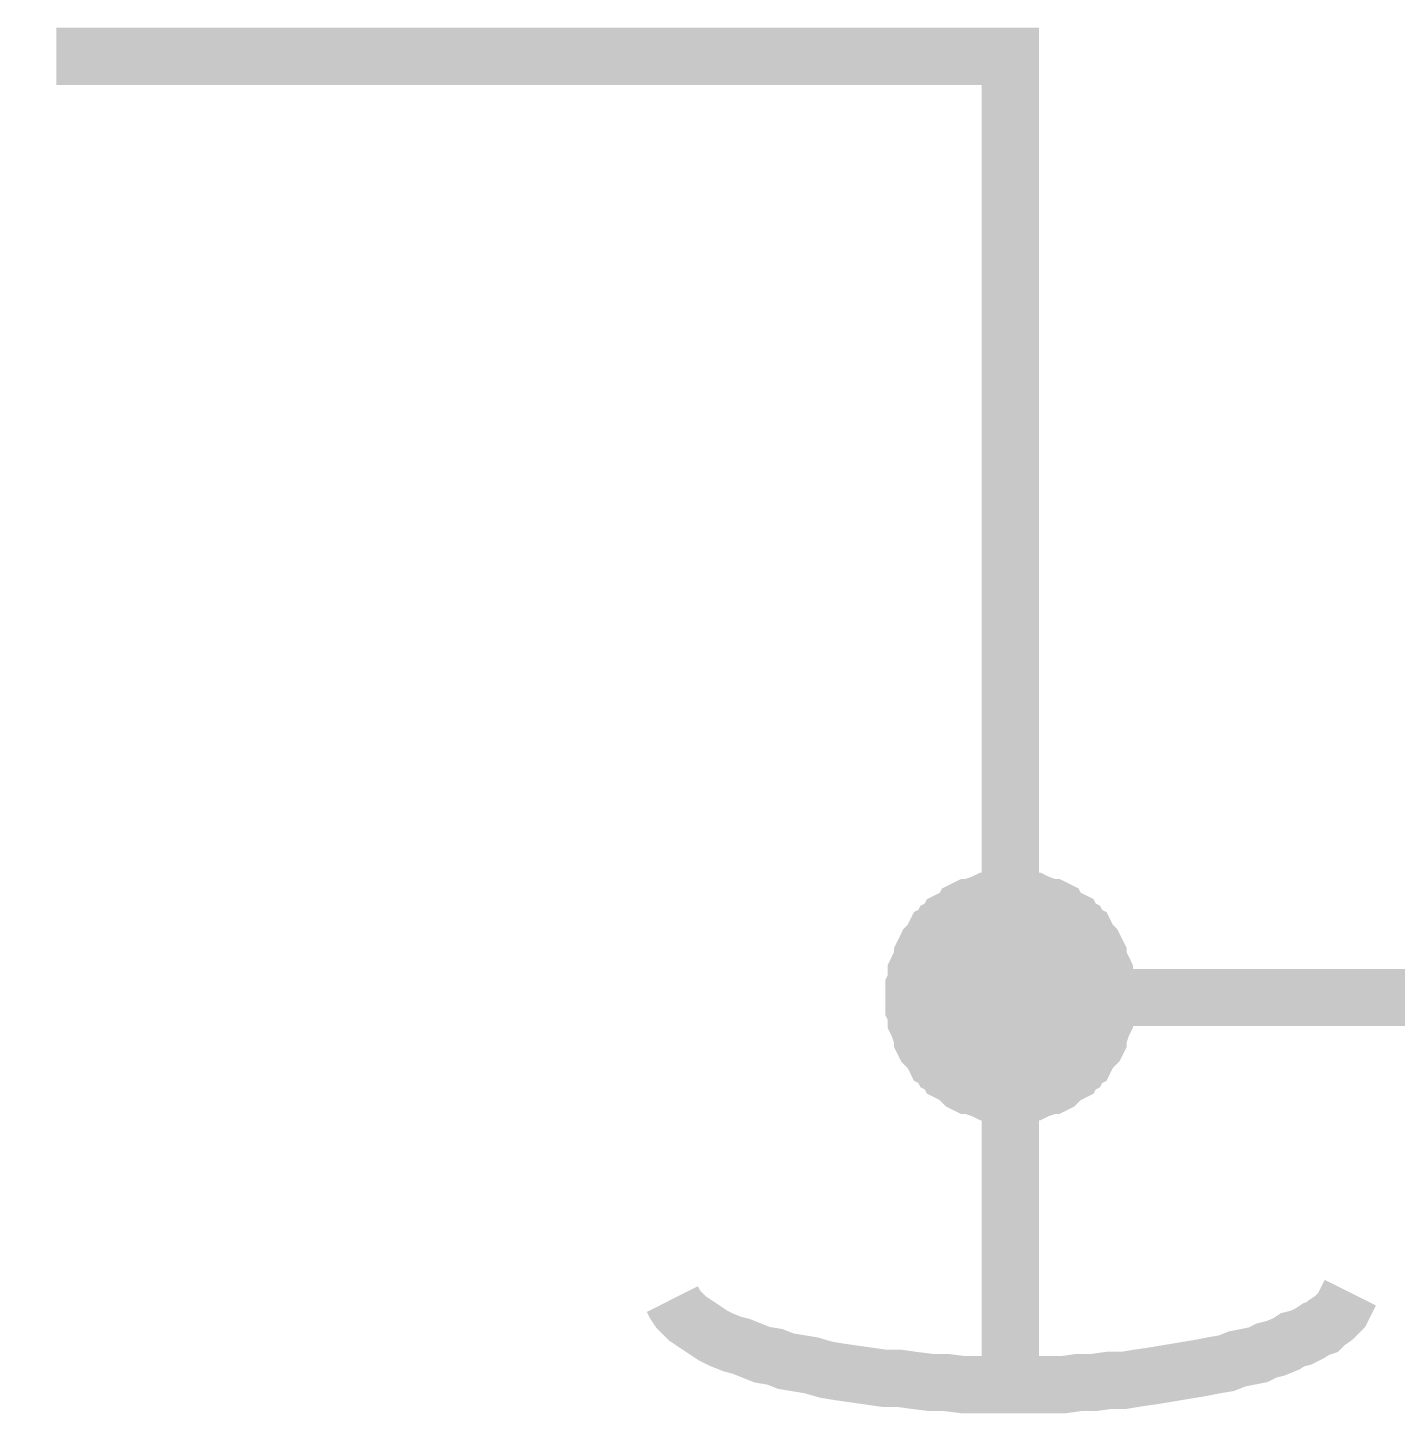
# Model space of a CAD drawing. Header units: millimetres. Extents: x 0 to 13.8, y 0 to 11.8.
# Drawn here: x 0.585 to 0.8674, y 4.2477 to 4.5334 of the extents above; entities that cross this region are included whole.
import ezdxf

# ---------------------------------------------------------------- set-up
doc = ezdxf.new("R2010")
doc.units = ezdxf.units.MM
doc.header["$MEASUREMENT"] = 0
doc.layers.add('Sheet', color=255, linetype='Continuous')

msp = doc.modelspace()

# ---------------------------------------------------------------- linework, layer by layer
at = {"layer": 'Sheet'}
for points, const_width in [([(1.9685, 4.33344), (0.78758, 4.33344), (0.78758, 4.52747), (0.5909, 4.52747)], 0.0118), ([(0.76773, 4.33344), (0.76773, 4.33432), (0.76773, 4.33565), (0.76818, 4.33653), (0.76818, 4.33741), (0.76818, 4.33873), (0.76862, 4.33962), (0.76906, 4.3405), (0.7695, 4.34138), (0.7695, 4.34226), (0.76994, 4.34314), (0.77038, 4.34403), (0.77126, 4.34491), (0.7717, 4.34579), (0.77214, 4.34667), (0.77303, 4.34711), (0.77347, 4.34799), (0.77435, 4.34844), (0.77479, 4.34932), (0.77567, 4.34976), (0.77655, 4.3502), (0.77744, 4.35064), (0.77788, 4.35152), (0.77876, 4.35196), (0.77964, 4.35196), (0.78052, 4.3524), (0.78185, 4.35285), (0.78273, 4.35329), (0.78361, 4.35329), (0.78449, 4.35329), (0.78537, 4.35373), (0.7867, 4.35373), (0.78758, 4.35373)], 0.0118), ([(0.76773, 4.33344), (0.76773, 4.33432), (0.76773, 4.33565), (0.76818, 4.33653), (0.76818, 4.33741), (0.76818, 4.33873), (0.76862, 4.33962), (0.76906, 4.3405), (0.7695, 4.34138), (0.7695, 4.34226), (0.76994, 4.34314), (0.77038, 4.34403), (0.77126, 4.34491), (0.7717, 4.34579), (0.77214, 4.34667), (0.77303, 4.34711), (0.77347, 4.34799), (0.77435, 4.34844), (0.77479, 4.34932), (0.77567, 4.34976), (0.77655, 4.3502), (0.77744, 4.35064), (0.77788, 4.35152), (0.77876, 4.35196), (0.77964, 4.35196), (0.78052, 4.3524), (0.78185, 4.35285), (0.78273, 4.35329), (0.78361, 4.35329), (0.78449, 4.35329), (0.78537, 4.35373), (0.7867, 4.35373), (0.78758, 4.35373)], 0.0118), ([(0.76773, 4.33344), (0.76773, 4.33432), (0.76773, 4.33565), (0.76818, 4.33653), (0.76818, 4.33741), (0.76818, 4.33873), (0.76862, 4.33962), (0.76906, 4.3405), (0.7695, 4.34138), (0.7695, 4.34226), (0.76994, 4.34314), (0.77038, 4.34403), (0.77126, 4.34491), (0.7717, 4.34579), (0.77214, 4.34667), (0.77303, 4.34711), (0.77347, 4.34799), (0.77435, 4.34844), (0.77479, 4.34932), (0.77567, 4.34976), (0.77655, 4.3502), (0.77744, 4.35064), (0.77788, 4.35152), (0.77876, 4.35196), (0.77964, 4.35196), (0.78052, 4.3524), (0.78185, 4.35285), (0.78273, 4.35329), (0.78361, 4.35329), (0.78449, 4.35329), (0.78537, 4.35373), (0.7867, 4.35373), (0.78758, 4.35373)], 0.0118), ([(0.76773, 4.33344), (0.76773, 4.33432), (0.76773, 4.33565), (0.76818, 4.33653), (0.76818, 4.33741), (0.76818, 4.33873), (0.76862, 4.33962), (0.76906, 4.3405), (0.7695, 4.34138), (0.7695, 4.34226), (0.76994, 4.34314), (0.77038, 4.34403), (0.77126, 4.34491), (0.7717, 4.34579), (0.77214, 4.34667), (0.77303, 4.34711), (0.77347, 4.34799), (0.77435, 4.34844), (0.77479, 4.34932), (0.77567, 4.34976), (0.77655, 4.3502), (0.77744, 4.35064), (0.77788, 4.35152), (0.77876, 4.35196), (0.77964, 4.35196), (0.78052, 4.3524), (0.78185, 4.35285), (0.78273, 4.35329), (0.78361, 4.35329), (0.78449, 4.35329), (0.78537, 4.35373), (0.7867, 4.35373), (0.78758, 4.35373)], 0.0118), ([(0.76773, 4.33344), (0.76773, 4.33432), (0.76773, 4.33565), (0.76818, 4.33653), (0.76818, 4.33741), (0.76818, 4.33873), (0.76862, 4.33962), (0.76906, 4.3405), (0.7695, 4.34138), (0.7695, 4.34226), (0.76994, 4.34314), (0.77038, 4.34403), (0.77126, 4.34491), (0.7717, 4.34579), (0.77214, 4.34667), (0.77303, 4.34711), (0.77347, 4.34799), (0.77435, 4.34844), (0.77479, 4.34932), (0.77567, 4.34976), (0.77655, 4.3502), (0.77744, 4.35064), (0.77788, 4.35152), (0.77876, 4.35196), (0.77964, 4.35196), (0.78052, 4.3524), (0.78185, 4.35285), (0.78273, 4.35329), (0.78361, 4.35329), (0.78449, 4.35329), (0.78537, 4.35373), (0.7867, 4.35373), (0.78758, 4.35373)], 0.0118), ([(0.78758, 4.35373), (0.78758, 4.35373)], 0.0118), ([(0.78758, 4.35373), (0.78846, 4.35373), (0.78978, 4.35373), (0.79066, 4.35329), (0.79155, 4.35329), (0.79243, 4.35329), (0.79331, 4.35285), (0.79463, 4.3524), (0.79552, 4.35196), (0.7964, 4.35196), (0.79728, 4.35152), (0.79772, 4.35064), (0.7986, 4.3502), (0.79948, 4.34976), (0.80037, 4.34932), (0.80081, 4.34844), (0.80169, 4.34799), (0.80213, 4.34711), (0.80301, 4.34667), (0.80345, 4.34579), (0.80389, 4.34491), (0.80478, 4.34403), (0.80522, 4.34314), (0.80566, 4.34226), (0.80566, 4.34138), (0.8061, 4.3405), (0.80654, 4.33962), (0.80698, 4.33873), (0.80698, 4.33741), (0.80698, 4.33653), (0.80742, 4.33565), (0.80742, 4.33432), (0.80742, 4.33344)], 0.0118), ([(0.78758, 4.35373), (0.78758, 4.35373)], 0.0118), ([(0.78758, 4.35373), (0.78846, 4.35373), (0.78978, 4.35373), (0.79066, 4.35329), (0.79155, 4.35329), (0.79243, 4.35329), (0.79331, 4.35285), (0.79463, 4.3524), (0.79552, 4.35196), (0.7964, 4.35196), (0.79728, 4.35152), (0.79772, 4.35064), (0.7986, 4.3502), (0.79948, 4.34976), (0.80037, 4.34932), (0.80081, 4.34844), (0.80169, 4.34799), (0.80213, 4.34711), (0.80301, 4.34667), (0.80345, 4.34579), (0.80389, 4.34491), (0.80478, 4.34403), (0.80522, 4.34314), (0.80566, 4.34226), (0.80566, 4.34138), (0.8061, 4.3405), (0.80654, 4.33962), (0.80698, 4.33873), (0.80698, 4.33741), (0.80698, 4.33653), (0.80742, 4.33565), (0.80742, 4.33432), (0.80742, 4.33344)], 0.0118), ([(0.78758, 4.35373), (0.78758, 4.35373)], 0.0118), ([(0.78758, 4.35373), (0.78846, 4.35373), (0.78978, 4.35373), (0.79066, 4.35329), (0.79155, 4.35329), (0.79243, 4.35329), (0.79331, 4.35285), (0.79463, 4.3524), (0.79552, 4.35196), (0.7964, 4.35196), (0.79728, 4.35152), (0.79772, 4.35064), (0.7986, 4.3502), (0.79948, 4.34976), (0.80037, 4.34932), (0.80081, 4.34844), (0.80169, 4.34799), (0.80213, 4.34711), (0.80301, 4.34667), (0.80345, 4.34579), (0.80389, 4.34491), (0.80478, 4.34403), (0.80522, 4.34314), (0.80566, 4.34226), (0.80566, 4.34138), (0.8061, 4.3405), (0.80654, 4.33962), (0.80698, 4.33873), (0.80698, 4.33741), (0.80698, 4.33653), (0.80742, 4.33565), (0.80742, 4.33432), (0.80742, 4.33344)], 0.0118), ([(0.78758, 4.35373), (0.78758, 4.35373)], 0.0118), ([(0.78758, 4.35373), (0.78846, 4.35373), (0.78978, 4.35373), (0.79066, 4.35329), (0.79155, 4.35329), (0.79243, 4.35329), (0.79331, 4.35285), (0.79463, 4.3524), (0.79552, 4.35196), (0.7964, 4.35196), (0.79728, 4.35152), (0.79772, 4.35064), (0.7986, 4.3502), (0.79948, 4.34976), (0.80037, 4.34932), (0.80081, 4.34844), (0.80169, 4.34799), (0.80213, 4.34711), (0.80301, 4.34667), (0.80345, 4.34579), (0.80389, 4.34491), (0.80478, 4.34403), (0.80522, 4.34314), (0.80566, 4.34226), (0.80566, 4.34138), (0.8061, 4.3405), (0.80654, 4.33962), (0.80698, 4.33873), (0.80698, 4.33741), (0.80698, 4.33653), (0.80742, 4.33565), (0.80742, 4.33432), (0.80742, 4.33344)], 0.0118), ([(0.78758, 4.35373), (0.78758, 4.35373)], 0.0118), ([(0.78758, 4.35373), (0.78846, 4.35373), (0.78978, 4.35373), (0.79066, 4.35329), (0.79155, 4.35329), (0.79243, 4.35329), (0.79331, 4.35285), (0.79463, 4.3524), (0.79552, 4.35196), (0.7964, 4.35196), (0.79728, 4.35152), (0.79772, 4.35064), (0.7986, 4.3502), (0.79948, 4.34976), (0.80037, 4.34932), (0.80081, 4.34844), (0.80169, 4.34799), (0.80213, 4.34711), (0.80301, 4.34667), (0.80345, 4.34579), (0.80389, 4.34491), (0.80478, 4.34403), (0.80522, 4.34314), (0.80566, 4.34226), (0.80566, 4.34138), (0.8061, 4.3405), (0.80654, 4.33962), (0.80698, 4.33873), (0.80698, 4.33741), (0.80698, 4.33653), (0.80742, 4.33565), (0.80742, 4.33432), (0.80742, 4.33344)], 0.0118), ([(0.76773, 4.33344), (0.76773, 4.33432), (0.76773, 4.33565), (0.76818, 4.33653), (0.76818, 4.33741), (0.76818, 4.33873), (0.76862, 4.33962), (0.76906, 4.3405), (0.7695, 4.34138), (0.7695, 4.34226), (0.76994, 4.34314), (0.77038, 4.34403), (0.77126, 4.34491), (0.7717, 4.34579), (0.77214, 4.34667), (0.77303, 4.34711), (0.77347, 4.34799), (0.77435, 4.34844), (0.77479, 4.34932), (0.77567, 4.34976), (0.77655, 4.3502), (0.77744, 4.35064), (0.77788, 4.35152), (0.77876, 4.35196), (0.77964, 4.35196), (0.78052, 4.3524), (0.78185, 4.35285), (0.78273, 4.35329), (0.78361, 4.35329), (0.78449, 4.35329), (0.78537, 4.35373), (0.7867, 4.35373), (0.78758, 4.35373)], 0.0039), ([(0.76773, 4.33344), (0.76773, 4.33432), (0.76773, 4.33565), (0.76818, 4.33653), (0.76818, 4.33741), (0.76818, 4.33873), (0.76862, 4.33962), (0.76906, 4.3405), (0.7695, 4.34138), (0.7695, 4.34226), (0.76994, 4.34314), (0.77038, 4.34403), (0.77126, 4.34491), (0.7717, 4.34579), (0.77214, 4.34667), (0.77303, 4.34711), (0.77347, 4.34799), (0.77435, 4.34844), (0.77479, 4.34932), (0.77567, 4.34976), (0.77655, 4.3502), (0.77744, 4.35064), (0.77788, 4.35152), (0.77876, 4.35196), (0.77964, 4.35196), (0.78052, 4.3524), (0.78185, 4.35285), (0.78273, 4.35329), (0.78361, 4.35329), (0.78449, 4.35329), (0.78537, 4.35373), (0.7867, 4.35373), (0.78758, 4.35373)], 0.0039), ([(0.76773, 4.33344), (0.76773, 4.33432), (0.76773, 4.33565), (0.76818, 4.33653), (0.76818, 4.33741), (0.76818, 4.33873), (0.76862, 4.33962), (0.76906, 4.3405), (0.7695, 4.34138), (0.7695, 4.34226), (0.76994, 4.34314), (0.77038, 4.34403), (0.77126, 4.34491), (0.7717, 4.34579), (0.77214, 4.34667), (0.77303, 4.34711), (0.77347, 4.34799), (0.77435, 4.34844), (0.77479, 4.34932), (0.77567, 4.34976), (0.77655, 4.3502), (0.77744, 4.35064), (0.77788, 4.35152), (0.77876, 4.35196), (0.77964, 4.35196), (0.78052, 4.3524), (0.78185, 4.35285), (0.78273, 4.35329), (0.78361, 4.35329), (0.78449, 4.35329), (0.78537, 4.35373), (0.7867, 4.35373), (0.78758, 4.35373)], 0.0039), ([(0.76773, 4.33344), (0.76773, 4.33432), (0.76773, 4.33565), (0.76818, 4.33653), (0.76818, 4.33741), (0.76818, 4.33873), (0.76862, 4.33962), (0.76906, 4.3405), (0.7695, 4.34138), (0.7695, 4.34226), (0.76994, 4.34314), (0.77038, 4.34403), (0.77126, 4.34491), (0.7717, 4.34579), (0.77214, 4.34667), (0.77303, 4.34711), (0.77347, 4.34799), (0.77435, 4.34844), (0.77479, 4.34932), (0.77567, 4.34976), (0.77655, 4.3502), (0.77744, 4.35064), (0.77788, 4.35152), (0.77876, 4.35196), (0.77964, 4.35196), (0.78052, 4.3524), (0.78185, 4.35285), (0.78273, 4.35329), (0.78361, 4.35329), (0.78449, 4.35329), (0.78537, 4.35373), (0.7867, 4.35373), (0.78758, 4.35373)], 0.0039), ([(0.76773, 4.33344), (0.76773, 4.33432), (0.76773, 4.33565), (0.76818, 4.33653), (0.76818, 4.33741), (0.76818, 4.33873), (0.76862, 4.33962), (0.76906, 4.3405), (0.7695, 4.34138), (0.7695, 4.34226), (0.76994, 4.34314), (0.77038, 4.34403), (0.77126, 4.34491), (0.7717, 4.34579), (0.77214, 4.34667), (0.77303, 4.34711), (0.77347, 4.34799), (0.77435, 4.34844), (0.77479, 4.34932), (0.77567, 4.34976), (0.77655, 4.3502), (0.77744, 4.35064), (0.77788, 4.35152), (0.77876, 4.35196), (0.77964, 4.35196), (0.78052, 4.3524), (0.78185, 4.35285), (0.78273, 4.35329), (0.78361, 4.35329), (0.78449, 4.35329), (0.78537, 4.35373), (0.7867, 4.35373), (0.78758, 4.35373)], 0.0039), ([(0.78758, 4.35373), (0.78758, 4.35373)], 0.0039), ([(0.78758, 4.35373), (0.78846, 4.35373), (0.78978, 4.35373), (0.79066, 4.35329), (0.79155, 4.35329), (0.79243, 4.35329), (0.79331, 4.35285), (0.79463, 4.3524), (0.79552, 4.35196), (0.7964, 4.35196), (0.79728, 4.35152), (0.79772, 4.35064), (0.7986, 4.3502), (0.79948, 4.34976), (0.80037, 4.34932), (0.80081, 4.34844), (0.80169, 4.34799), (0.80213, 4.34711), (0.80301, 4.34667), (0.80345, 4.34579), (0.80389, 4.34491), (0.80478, 4.34403), (0.80522, 4.34314), (0.80566, 4.34226), (0.80566, 4.34138), (0.8061, 4.3405), (0.80654, 4.33962), (0.80698, 4.33873), (0.80698, 4.33741), (0.80698, 4.33653), (0.80742, 4.33565), (0.80742, 4.33432), (0.80742, 4.33344)], 0.0039), ([(0.78758, 4.35373), (0.78758, 4.35373)], 0.0039), ([(0.78758, 4.35373), (0.78846, 4.35373), (0.78978, 4.35373), (0.79066, 4.35329), (0.79155, 4.35329), (0.79243, 4.35329), (0.79331, 4.35285), (0.79463, 4.3524), (0.79552, 4.35196), (0.7964, 4.35196), (0.79728, 4.35152), (0.79772, 4.35064), (0.7986, 4.3502), (0.79948, 4.34976), (0.80037, 4.34932), (0.80081, 4.34844), (0.80169, 4.34799), (0.80213, 4.34711), (0.80301, 4.34667), (0.80345, 4.34579), (0.80389, 4.34491), (0.80478, 4.34403), (0.80522, 4.34314), (0.80566, 4.34226), (0.80566, 4.34138), (0.8061, 4.3405), (0.80654, 4.33962), (0.80698, 4.33873), (0.80698, 4.33741), (0.80698, 4.33653), (0.80742, 4.33565), (0.80742, 4.33432), (0.80742, 4.33344)], 0.0039), ([(0.78758, 4.35373), (0.78758, 4.35373)], 0.0039), ([(0.78758, 4.35373), (0.78846, 4.35373), (0.78978, 4.35373), (0.79066, 4.35329), (0.79155, 4.35329), (0.79243, 4.35329), (0.79331, 4.35285), (0.79463, 4.3524), (0.79552, 4.35196), (0.7964, 4.35196), (0.79728, 4.35152), (0.79772, 4.35064), (0.7986, 4.3502), (0.79948, 4.34976), (0.80037, 4.34932), (0.80081, 4.34844), (0.80169, 4.34799), (0.80213, 4.34711), (0.80301, 4.34667), (0.80345, 4.34579), (0.80389, 4.34491), (0.80478, 4.34403), (0.80522, 4.34314), (0.80566, 4.34226), (0.80566, 4.34138), (0.8061, 4.3405), (0.80654, 4.33962), (0.80698, 4.33873), (0.80698, 4.33741), (0.80698, 4.33653), (0.80742, 4.33565), (0.80742, 4.33432), (0.80742, 4.33344)], 0.0039), ([(0.78758, 4.35373), (0.78758, 4.35373)], 0.0039), ([(0.78758, 4.35373), (0.78846, 4.35373), (0.78978, 4.35373), (0.79066, 4.35329), (0.79155, 4.35329), (0.79243, 4.35329), (0.79331, 4.35285), (0.79463, 4.3524), (0.79552, 4.35196), (0.7964, 4.35196), (0.79728, 4.35152), (0.79772, 4.35064), (0.7986, 4.3502), (0.79948, 4.34976), (0.80037, 4.34932), (0.80081, 4.34844), (0.80169, 4.34799), (0.80213, 4.34711), (0.80301, 4.34667), (0.80345, 4.34579), (0.80389, 4.34491), (0.80478, 4.34403), (0.80522, 4.34314), (0.80566, 4.34226), (0.80566, 4.34138), (0.8061, 4.3405), (0.80654, 4.33962), (0.80698, 4.33873), (0.80698, 4.33741), (0.80698, 4.33653), (0.80742, 4.33565), (0.80742, 4.33432), (0.80742, 4.33344)], 0.0039), ([(0.78758, 4.35373), (0.78758, 4.35373)], 0.0039), ([(0.78758, 4.35373), (0.78846, 4.35373), (0.78978, 4.35373), (0.79066, 4.35329), (0.79155, 4.35329), (0.79243, 4.35329), (0.79331, 4.35285), (0.79463, 4.3524), (0.79552, 4.35196), (0.7964, 4.35196), (0.79728, 4.35152), (0.79772, 4.35064), (0.7986, 4.3502), (0.79948, 4.34976), (0.80037, 4.34932), (0.80081, 4.34844), (0.80169, 4.34799), (0.80213, 4.34711), (0.80301, 4.34667), (0.80345, 4.34579), (0.80389, 4.34491), (0.80478, 4.34403), (0.80522, 4.34314), (0.80566, 4.34226), (0.80566, 4.34138), (0.8061, 4.3405), (0.80654, 4.33962), (0.80698, 4.33873), (0.80698, 4.33741), (0.80698, 4.33653), (0.80742, 4.33565), (0.80742, 4.33432), (0.80742, 4.33344)], 0.0039), ([(0.78758, 4.3136), (0.7867, 4.3136), (0.78537, 4.3136), (0.78449, 4.31404), (0.78361, 4.31404), (0.78273, 4.31404), (0.78185, 4.31448), (0.78052, 4.31492), (0.77964, 4.31536), (0.77876, 4.31536), (0.77788, 4.3158), (0.77744, 4.31624), (0.77655, 4.31713), (0.77567, 4.31757), (0.77479, 4.31801), (0.77435, 4.31889), (0.77347, 4.31933), (0.77303, 4.32021), (0.77214, 4.32065), (0.7717, 4.32154), (0.77126, 4.32242), (0.77038, 4.3233), (0.76994, 4.32374), (0.7695, 4.32462), (0.7695, 4.32551), (0.76906, 4.32639), (0.76862, 4.32771), (0.76818, 4.32859), (0.76818, 4.32947), (0.76818, 4.33036), (0.76773, 4.33124), (0.76773, 4.33256), (0.76773, 4.33344)], 0.0118), ([(0.76773, 4.33344), (0.76773, 4.33344)], 0.0118), ([(0.78758, 4.3136), (0.7867, 4.3136), (0.78537, 4.3136), (0.78449, 4.31404), (0.78361, 4.31404), (0.78273, 4.31404), (0.78185, 4.31448), (0.78052, 4.31492), (0.77964, 4.31536), (0.77876, 4.31536), (0.77788, 4.3158), (0.77744, 4.31624), (0.77655, 4.31713), (0.77567, 4.31757), (0.77479, 4.31801), (0.77435, 4.31889), (0.77347, 4.31933), (0.77303, 4.32021), (0.77214, 4.32065), (0.7717, 4.32154), (0.77126, 4.32242), (0.77038, 4.3233), (0.76994, 4.32374), (0.7695, 4.32462), (0.7695, 4.32551), (0.76906, 4.32639), (0.76862, 4.32771), (0.76818, 4.32859), (0.76818, 4.32947), (0.76818, 4.33036), (0.76773, 4.33124), (0.76773, 4.33256), (0.76773, 4.33344)], 0.0118), ([(0.76773, 4.33344), (0.76773, 4.33344)], 0.0118), ([(0.78758, 4.3136), (0.7867, 4.3136), (0.78537, 4.3136), (0.78449, 4.31404), (0.78361, 4.31404), (0.78273, 4.31404), (0.78185, 4.31448), (0.78052, 4.31492), (0.77964, 4.31536), (0.77876, 4.31536), (0.77788, 4.3158), (0.77744, 4.31624), (0.77655, 4.31713), (0.77567, 4.31757), (0.77479, 4.31801), (0.77435, 4.31889), (0.77347, 4.31933), (0.77303, 4.32021), (0.77214, 4.32065), (0.7717, 4.32154), (0.77126, 4.32242), (0.77038, 4.3233), (0.76994, 4.32374), (0.7695, 4.32462), (0.7695, 4.32551), (0.76906, 4.32639), (0.76862, 4.32771), (0.76818, 4.32859), (0.76818, 4.32947), (0.76818, 4.33036), (0.76773, 4.33124), (0.76773, 4.33256), (0.76773, 4.33344)], 0.0118), ([(0.76773, 4.33344), (0.76773, 4.33344)], 0.0118), ([(0.78758, 4.3136), (0.7867, 4.3136), (0.78537, 4.3136), (0.78449, 4.31404), (0.78361, 4.31404), (0.78273, 4.31404), (0.78185, 4.31448), (0.78052, 4.31492), (0.77964, 4.31536), (0.77876, 4.31536), (0.77788, 4.3158), (0.77744, 4.31624), (0.77655, 4.31713), (0.77567, 4.31757), (0.77479, 4.31801), (0.77435, 4.31889), (0.77347, 4.31933), (0.77303, 4.32021), (0.77214, 4.32065), (0.7717, 4.32154), (0.77126, 4.32242), (0.77038, 4.3233), (0.76994, 4.32374), (0.7695, 4.32462), (0.7695, 4.32551), (0.76906, 4.32639), (0.76862, 4.32771), (0.76818, 4.32859), (0.76818, 4.32947), (0.76818, 4.33036), (0.76773, 4.33124), (0.76773, 4.33256), (0.76773, 4.33344)], 0.0118), ([(0.76773, 4.33344), (0.76773, 4.33344)], 0.0118), ([(0.78758, 4.3136), (0.7867, 4.3136), (0.78537, 4.3136), (0.78449, 4.31404), (0.78361, 4.31404), (0.78273, 4.31404), (0.78185, 4.31448), (0.78052, 4.31492), (0.77964, 4.31536), (0.77876, 4.31536), (0.77788, 4.3158), (0.77744, 4.31624), (0.77655, 4.31713), (0.77567, 4.31757), (0.77479, 4.31801), (0.77435, 4.31889), (0.77347, 4.31933), (0.77303, 4.32021), (0.77214, 4.32065), (0.7717, 4.32154), (0.77126, 4.32242), (0.77038, 4.3233), (0.76994, 4.32374), (0.7695, 4.32462), (0.7695, 4.32551), (0.76906, 4.32639), (0.76862, 4.32771), (0.76818, 4.32859), (0.76818, 4.32947), (0.76818, 4.33036), (0.76773, 4.33124), (0.76773, 4.33256), (0.76773, 4.33344)], 0.0118), ([(0.76773, 4.33344), (0.76773, 4.33344)], 0.0118), ([(0.80742, 4.33344), (0.80742, 4.33256), (0.80742, 4.33124), (0.80698, 4.33036), (0.80698, 4.32947), (0.80698, 4.32859), (0.80654, 4.32771), (0.8061, 4.32639), (0.80566, 4.32551), (0.80566, 4.32462), (0.80522, 4.32374), (0.80478, 4.3233), (0.80389, 4.32242), (0.80345, 4.32154), (0.80301, 4.32065), (0.80213, 4.32021), (0.80169, 4.31933), (0.80081, 4.31889), (0.80037, 4.31801), (0.79948, 4.31757), (0.7986, 4.31713), (0.79772, 4.31624), (0.79728, 4.3158), (0.7964, 4.31536), (0.79552, 4.31536), (0.79463, 4.31492), (0.79331, 4.31448), (0.79243, 4.31404), (0.79155, 4.31404), (0.79066, 4.31404), (0.78978, 4.3136), (0.78846, 4.3136), (0.78758, 4.3136)], 0.0118), ([(0.78758, 4.25363), (0.78758, 4.33344)], 0.0118), ([(0.80742, 4.33344), (0.80742, 4.33256), (0.80742, 4.33124), (0.80698, 4.33036), (0.80698, 4.32947), (0.80698, 4.32859), (0.80654, 4.32771), (0.8061, 4.32639), (0.80566, 4.32551), (0.80566, 4.32462), (0.80522, 4.32374), (0.80478, 4.3233), (0.80389, 4.32242), (0.80345, 4.32154), (0.80301, 4.32065), (0.80213, 4.32021), (0.80169, 4.31933), (0.80081, 4.31889), (0.80037, 4.31801), (0.79948, 4.31757), (0.7986, 4.31713), (0.79772, 4.31624), (0.79728, 4.3158), (0.7964, 4.31536), (0.79552, 4.31536), (0.79463, 4.31492), (0.79331, 4.31448), (0.79243, 4.31404), (0.79155, 4.31404), (0.79066, 4.31404), (0.78978, 4.3136), (0.78846, 4.3136), (0.78758, 4.3136)], 0.0118), ([(0.80742, 4.33344), (0.80742, 4.33256), (0.80742, 4.33124), (0.80698, 4.33036), (0.80698, 4.32947), (0.80698, 4.32859), (0.80654, 4.32771), (0.8061, 4.32639), (0.80566, 4.32551), (0.80566, 4.32462), (0.80522, 4.32374), (0.80478, 4.3233), (0.80389, 4.32242), (0.80345, 4.32154), (0.80301, 4.32065), (0.80213, 4.32021), (0.80169, 4.31933), (0.80081, 4.31889), (0.80037, 4.31801), (0.79948, 4.31757), (0.7986, 4.31713), (0.79772, 4.31624), (0.79728, 4.3158), (0.7964, 4.31536), (0.79552, 4.31536), (0.79463, 4.31492), (0.79331, 4.31448), (0.79243, 4.31404), (0.79155, 4.31404), (0.79066, 4.31404), (0.78978, 4.3136), (0.78846, 4.3136), (0.78758, 4.3136)], 0.0118), ([(0.80742, 4.33344), (0.80742, 4.33256), (0.80742, 4.33124), (0.80698, 4.33036), (0.80698, 4.32947), (0.80698, 4.32859), (0.80654, 4.32771), (0.8061, 4.32639), (0.80566, 4.32551), (0.80566, 4.32462), (0.80522, 4.32374), (0.80478, 4.3233), (0.80389, 4.32242), (0.80345, 4.32154), (0.80301, 4.32065), (0.80213, 4.32021), (0.80169, 4.31933), (0.80081, 4.31889), (0.80037, 4.31801), (0.79948, 4.31757), (0.7986, 4.31713), (0.79772, 4.31624), (0.79728, 4.3158), (0.7964, 4.31536), (0.79552, 4.31536), (0.79463, 4.31492), (0.79331, 4.31448), (0.79243, 4.31404), (0.79155, 4.31404), (0.79066, 4.31404), (0.78978, 4.3136), (0.78846, 4.3136), (0.78758, 4.3136)], 0.0118), ([(0.80742, 4.33344), (0.80742, 4.33256), (0.80742, 4.33124), (0.80698, 4.33036), (0.80698, 4.32947), (0.80698, 4.32859), (0.80654, 4.32771), (0.8061, 4.32639), (0.80566, 4.32551), (0.80566, 4.32462), (0.80522, 4.32374), (0.80478, 4.3233), (0.80389, 4.32242), (0.80345, 4.32154), (0.80301, 4.32065), (0.80213, 4.32021), (0.80169, 4.31933), (0.80081, 4.31889), (0.80037, 4.31801), (0.79948, 4.31757), (0.7986, 4.31713), (0.79772, 4.31624), (0.79728, 4.3158), (0.7964, 4.31536), (0.79552, 4.31536), (0.79463, 4.31492), (0.79331, 4.31448), (0.79243, 4.31404), (0.79155, 4.31404), (0.79066, 4.31404), (0.78978, 4.3136), (0.78846, 4.3136), (0.78758, 4.3136)], 0.0118), ([(0.80742, 4.33344), (0.80742, 4.33344), (0.80742, 4.33344), (0.80742, 4.33344), (0.80742, 4.33344), (0.80742, 4.33344), (0.80742, 4.33344), (0.80742, 4.33344), (0.80742, 4.33344), (0.80742, 4.33344), (0.80742, 4.33344), (0.80742, 4.33344), (0.80742, 4.33344), (0.80742, 4.33344), (0.80742, 4.33344), (0.80742, 4.33344), (0.80742, 4.33344), (0.80742, 4.33344), (0.80742, 4.33344), (0.80742, 4.33344), (0.80742, 4.33344), (0.80742, 4.33344), (0.80742, 4.33344), (0.80742, 4.33344), (0.80742, 4.33344), (0.80742, 4.33344), (0.80742, 4.33344), (0.80742, 4.33344), (0.80742, 4.33344), (0.80742, 4.33344), (0.80742, 4.33344), (0.80742, 4.33344), (0.80742, 4.33344)], 0.0118), ([(0.80742, 4.33344), (0.80742, 4.33344)], 0.0118), ([(0.80742, 4.33344), (0.80742, 4.33344), (0.80742, 4.33344), (0.80742, 4.33344), (0.80742, 4.33344), (0.80742, 4.33344), (0.80742, 4.33344), (0.80742, 4.33344), (0.80742, 4.33344), (0.80742, 4.33344), (0.80742, 4.33344), (0.80742, 4.33344), (0.80742, 4.33344), (0.80742, 4.33344), (0.80742, 4.33344), (0.80742, 4.33344), (0.80742, 4.33344), (0.80742, 4.33344), (0.80742, 4.33344), (0.80742, 4.33344), (0.80742, 4.33344), (0.80742, 4.33344), (0.80742, 4.33344), (0.80742, 4.33344), (0.80742, 4.33344), (0.80742, 4.33344), (0.80742, 4.33344), (0.80742, 4.33344), (0.80742, 4.33344), (0.80742, 4.33344), (0.80742, 4.33344), (0.80742, 4.33344), (0.80742, 4.33344)], 0.0118), ([(0.80742, 4.33344), (0.80742, 4.33344)], 0.0118), ([(0.80742, 4.33344), (0.80742, 4.33344), (0.80742, 4.33344), (0.80742, 4.33344), (0.80742, 4.33344), (0.80742, 4.33344), (0.80742, 4.33344), (0.80742, 4.33344), (0.80742, 4.33344), (0.80742, 4.33344), (0.80742, 4.33344), (0.80742, 4.33344), (0.80742, 4.33344), (0.80742, 4.33344), (0.80742, 4.33344), (0.80742, 4.33344), (0.80742, 4.33344), (0.80742, 4.33344), (0.80742, 4.33344), (0.80742, 4.33344), (0.80742, 4.33344), (0.80742, 4.33344), (0.80742, 4.33344), (0.80742, 4.33344), (0.80742, 4.33344), (0.80742, 4.33344), (0.80742, 4.33344), (0.80742, 4.33344), (0.80742, 4.33344), (0.80742, 4.33344), (0.80742, 4.33344), (0.80742, 4.33344), (0.80742, 4.33344)], 0.0118), ([(0.80742, 4.33344), (0.80742, 4.33344)], 0.0118), ([(0.80742, 4.33344), (0.80742, 4.33344), (0.80742, 4.33344), (0.80742, 4.33344), (0.80742, 4.33344), (0.80742, 4.33344), (0.80742, 4.33344), (0.80742, 4.33344), (0.80742, 4.33344), (0.80742, 4.33344), (0.80742, 4.33344), (0.80742, 4.33344), (0.80742, 4.33344), (0.80742, 4.33344), (0.80742, 4.33344), (0.80742, 4.33344), (0.80742, 4.33344), (0.80742, 4.33344), (0.80742, 4.33344), (0.80742, 4.33344), (0.80742, 4.33344), (0.80742, 4.33344), (0.80742, 4.33344), (0.80742, 4.33344), (0.80742, 4.33344), (0.80742, 4.33344), (0.80742, 4.33344), (0.80742, 4.33344), (0.80742, 4.33344), (0.80742, 4.33344), (0.80742, 4.33344), (0.80742, 4.33344), (0.80742, 4.33344)], 0.0118), ([(0.80742, 4.33344), (0.80742, 4.33344)], 0.0118), ([(0.80742, 4.33344), (0.80742, 4.33344), (0.80742, 4.33344), (0.80742, 4.33344), (0.80742, 4.33344), (0.80742, 4.33344), (0.80742, 4.33344), (0.80742, 4.33344), (0.80742, 4.33344), (0.80742, 4.33344), (0.80742, 4.33344), (0.80742, 4.33344), (0.80742, 4.33344), (0.80742, 4.33344), (0.80742, 4.33344), (0.80742, 4.33344), (0.80742, 4.33344), (0.80742, 4.33344), (0.80742, 4.33344), (0.80742, 4.33344), (0.80742, 4.33344), (0.80742, 4.33344), (0.80742, 4.33344), (0.80742, 4.33344), (0.80742, 4.33344), (0.80742, 4.33344), (0.80742, 4.33344), (0.80742, 4.33344), (0.80742, 4.33344), (0.80742, 4.33344), (0.80742, 4.33344), (0.80742, 4.33344), (0.80742, 4.33344)], 0.0118), ([(0.80742, 4.33344), (0.80742, 4.33344)], 0.0118), ([(0.78758, 4.3136), (0.7867, 4.3136), (0.78537, 4.3136), (0.78449, 4.31404), (0.78361, 4.31404), (0.78273, 4.31404), (0.78185, 4.31448), (0.78052, 4.31492), (0.77964, 4.31536), (0.77876, 4.31536), (0.77788, 4.3158), (0.77744, 4.31624), (0.77655, 4.31713), (0.77567, 4.31757), (0.77479, 4.31801), (0.77435, 4.31889), (0.77347, 4.31933), (0.77303, 4.32021), (0.77214, 4.32065), (0.7717, 4.32154), (0.77126, 4.32242), (0.77038, 4.3233), (0.76994, 4.32374), (0.7695, 4.32462), (0.7695, 4.32551), (0.76906, 4.32639), (0.76862, 4.32771), (0.76818, 4.32859), (0.76818, 4.32947), (0.76818, 4.33036), (0.76773, 4.33124), (0.76773, 4.33256), (0.76773, 4.33344)], 0.0039), ([(0.76773, 4.33344), (0.76773, 4.33344)], 0.0039), ([(0.78758, 4.3136), (0.7867, 4.3136), (0.78537, 4.3136), (0.78449, 4.31404), (0.78361, 4.31404), (0.78273, 4.31404), (0.78185, 4.31448), (0.78052, 4.31492), (0.77964, 4.31536), (0.77876, 4.31536), (0.77788, 4.3158), (0.77744, 4.31624), (0.77655, 4.31713), (0.77567, 4.31757), (0.77479, 4.31801), (0.77435, 4.31889), (0.77347, 4.31933), (0.77303, 4.32021), (0.77214, 4.32065), (0.7717, 4.32154), (0.77126, 4.32242), (0.77038, 4.3233), (0.76994, 4.32374), (0.7695, 4.32462), (0.7695, 4.32551), (0.76906, 4.32639), (0.76862, 4.32771), (0.76818, 4.32859), (0.76818, 4.32947), (0.76818, 4.33036), (0.76773, 4.33124), (0.76773, 4.33256), (0.76773, 4.33344)], 0.0039), ([(0.76773, 4.33344), (0.76773, 4.33344)], 0.0039), ([(0.78758, 4.3136), (0.7867, 4.3136), (0.78537, 4.3136), (0.78449, 4.31404), (0.78361, 4.31404), (0.78273, 4.31404), (0.78185, 4.31448), (0.78052, 4.31492), (0.77964, 4.31536), (0.77876, 4.31536), (0.77788, 4.3158), (0.77744, 4.31624), (0.77655, 4.31713), (0.77567, 4.31757), (0.77479, 4.31801), (0.77435, 4.31889), (0.77347, 4.31933), (0.77303, 4.32021), (0.77214, 4.32065), (0.7717, 4.32154), (0.77126, 4.32242), (0.77038, 4.3233), (0.76994, 4.32374), (0.7695, 4.32462), (0.7695, 4.32551), (0.76906, 4.32639), (0.76862, 4.32771), (0.76818, 4.32859), (0.76818, 4.32947), (0.76818, 4.33036), (0.76773, 4.33124), (0.76773, 4.33256), (0.76773, 4.33344)], 0.0039), ([(0.76773, 4.33344), (0.76773, 4.33344)], 0.0039), ([(0.78758, 4.3136), (0.7867, 4.3136), (0.78537, 4.3136), (0.78449, 4.31404), (0.78361, 4.31404), (0.78273, 4.31404), (0.78185, 4.31448), (0.78052, 4.31492), (0.77964, 4.31536), (0.77876, 4.31536), (0.77788, 4.3158), (0.77744, 4.31624), (0.77655, 4.31713), (0.77567, 4.31757), (0.77479, 4.31801), (0.77435, 4.31889), (0.77347, 4.31933), (0.77303, 4.32021), (0.77214, 4.32065), (0.7717, 4.32154), (0.77126, 4.32242), (0.77038, 4.3233), (0.76994, 4.32374), (0.7695, 4.32462), (0.7695, 4.32551), (0.76906, 4.32639), (0.76862, 4.32771), (0.76818, 4.32859), (0.76818, 4.32947), (0.76818, 4.33036), (0.76773, 4.33124), (0.76773, 4.33256), (0.76773, 4.33344)], 0.0039), ([(0.76773, 4.33344), (0.76773, 4.33344)], 0.0039), ([(0.78758, 4.3136), (0.7867, 4.3136), (0.78537, 4.3136), (0.78449, 4.31404), (0.78361, 4.31404), (0.78273, 4.31404), (0.78185, 4.31448), (0.78052, 4.31492), (0.77964, 4.31536), (0.77876, 4.31536), (0.77788, 4.3158), (0.77744, 4.31624), (0.77655, 4.31713), (0.77567, 4.31757), (0.77479, 4.31801), (0.77435, 4.31889), (0.77347, 4.31933), (0.77303, 4.32021), (0.77214, 4.32065), (0.7717, 4.32154), (0.77126, 4.32242), (0.77038, 4.3233), (0.76994, 4.32374), (0.7695, 4.32462), (0.7695, 4.32551), (0.76906, 4.32639), (0.76862, 4.32771), (0.76818, 4.32859), (0.76818, 4.32947), (0.76818, 4.33036), (0.76773, 4.33124), (0.76773, 4.33256), (0.76773, 4.33344)], 0.0039), ([(0.76773, 4.33344), (0.76773, 4.33344)], 0.0039), ([(0.80742, 4.33344), (0.80742, 4.33256), (0.80742, 4.33124), (0.80698, 4.33036), (0.80698, 4.32947), (0.80698, 4.32859), (0.80654, 4.32771), (0.8061, 4.32639), (0.80566, 4.32551), (0.80566, 4.32462), (0.80522, 4.32374), (0.80478, 4.3233), (0.80389, 4.32242), (0.80345, 4.32154), (0.80301, 4.32065), (0.80213, 4.32021), (0.80169, 4.31933), (0.80081, 4.31889), (0.80037, 4.31801), (0.79948, 4.31757), (0.7986, 4.31713), (0.79772, 4.31624), (0.79728, 4.3158), (0.7964, 4.31536), (0.79552, 4.31536), (0.79463, 4.31492), (0.79331, 4.31448), (0.79243, 4.31404), (0.79155, 4.31404), (0.79066, 4.31404), (0.78978, 4.3136), (0.78846, 4.3136), (0.78758, 4.3136)], 0.0039), ([(0.80742, 4.33344), (0.80742, 4.33256), (0.80742, 4.33124), (0.80698, 4.33036), (0.80698, 4.32947), (0.80698, 4.32859), (0.80654, 4.32771), (0.8061, 4.32639), (0.80566, 4.32551), (0.80566, 4.32462), (0.80522, 4.32374), (0.80478, 4.3233), (0.80389, 4.32242), (0.80345, 4.32154), (0.80301, 4.32065), (0.80213, 4.32021), (0.80169, 4.31933), (0.80081, 4.31889), (0.80037, 4.31801), (0.79948, 4.31757), (0.7986, 4.31713), (0.79772, 4.31624), (0.79728, 4.3158), (0.7964, 4.31536), (0.79552, 4.31536), (0.79463, 4.31492), (0.79331, 4.31448), (0.79243, 4.31404), (0.79155, 4.31404), (0.79066, 4.31404), (0.78978, 4.3136), (0.78846, 4.3136), (0.78758, 4.3136)], 0.0039), ([(0.80742, 4.33344), (0.80742, 4.33256), (0.80742, 4.33124), (0.80698, 4.33036), (0.80698, 4.32947), (0.80698, 4.32859), (0.80654, 4.32771), (0.8061, 4.32639), (0.80566, 4.32551), (0.80566, 4.32462), (0.80522, 4.32374), (0.80478, 4.3233), (0.80389, 4.32242), (0.80345, 4.32154), (0.80301, 4.32065), (0.80213, 4.32021), (0.80169, 4.31933), (0.80081, 4.31889), (0.80037, 4.31801), (0.79948, 4.31757), (0.7986, 4.31713), (0.79772, 4.31624), (0.79728, 4.3158), (0.7964, 4.31536), (0.79552, 4.31536), (0.79463, 4.31492), (0.79331, 4.31448), (0.79243, 4.31404), (0.79155, 4.31404), (0.79066, 4.31404), (0.78978, 4.3136), (0.78846, 4.3136), (0.78758, 4.3136)], 0.0039), ([(0.80742, 4.33344), (0.80742, 4.33256), (0.80742, 4.33124), (0.80698, 4.33036), (0.80698, 4.32947), (0.80698, 4.32859), (0.80654, 4.32771), (0.8061, 4.32639), (0.80566, 4.32551), (0.80566, 4.32462), (0.80522, 4.32374), (0.80478, 4.3233), (0.80389, 4.32242), (0.80345, 4.32154), (0.80301, 4.32065), (0.80213, 4.32021), (0.80169, 4.31933), (0.80081, 4.31889), (0.80037, 4.31801), (0.79948, 4.31757), (0.7986, 4.31713), (0.79772, 4.31624), (0.79728, 4.3158), (0.7964, 4.31536), (0.79552, 4.31536), (0.79463, 4.31492), (0.79331, 4.31448), (0.79243, 4.31404), (0.79155, 4.31404), (0.79066, 4.31404), (0.78978, 4.3136), (0.78846, 4.3136), (0.78758, 4.3136)], 0.0039), ([(0.80742, 4.33344), (0.80742, 4.33256), (0.80742, 4.33124), (0.80698, 4.33036), (0.80698, 4.32947), (0.80698, 4.32859), (0.80654, 4.32771), (0.8061, 4.32639), (0.80566, 4.32551), (0.80566, 4.32462), (0.80522, 4.32374), (0.80478, 4.3233), (0.80389, 4.32242), (0.80345, 4.32154), (0.80301, 4.32065), (0.80213, 4.32021), (0.80169, 4.31933), (0.80081, 4.31889), (0.80037, 4.31801), (0.79948, 4.31757), (0.7986, 4.31713), (0.79772, 4.31624), (0.79728, 4.3158), (0.7964, 4.31536), (0.79552, 4.31536), (0.79463, 4.31492), (0.79331, 4.31448), (0.79243, 4.31404), (0.79155, 4.31404), (0.79066, 4.31404), (0.78978, 4.3136), (0.78846, 4.3136), (0.78758, 4.3136)], 0.0039), ([(0.80742, 4.33344), (0.80742, 4.33344), (0.80742, 4.33344), (0.80742, 4.33344), (0.80742, 4.33344), (0.80742, 4.33344), (0.80742, 4.33344), (0.80742, 4.33344), (0.80742, 4.33344), (0.80742, 4.33344), (0.80742, 4.33344), (0.80742, 4.33344), (0.80742, 4.33344), (0.80742, 4.33344), (0.80742, 4.33344), (0.80742, 4.33344), (0.80742, 4.33344), (0.80742, 4.33344), (0.80742, 4.33344), (0.80742, 4.33344), (0.80742, 4.33344), (0.80742, 4.33344), (0.80742, 4.33344), (0.80742, 4.33344), (0.80742, 4.33344), (0.80742, 4.33344), (0.80742, 4.33344), (0.80742, 4.33344), (0.80742, 4.33344), (0.80742, 4.33344), (0.80742, 4.33344), (0.80742, 4.33344), (0.80742, 4.33344)], 0.0039), ([(0.80742, 4.33344), (0.80742, 4.33344)], 0.0039), ([(0.80742, 4.33344), (0.80742, 4.33344), (0.80742, 4.33344), (0.80742, 4.33344), (0.80742, 4.33344), (0.80742, 4.33344), (0.80742, 4.33344), (0.80742, 4.33344), (0.80742, 4.33344), (0.80742, 4.33344), (0.80742, 4.33344), (0.80742, 4.33344), (0.80742, 4.33344), (0.80742, 4.33344), (0.80742, 4.33344), (0.80742, 4.33344), (0.80742, 4.33344), (0.80742, 4.33344), (0.80742, 4.33344), (0.80742, 4.33344), (0.80742, 4.33344), (0.80742, 4.33344), (0.80742, 4.33344), (0.80742, 4.33344), (0.80742, 4.33344), (0.80742, 4.33344), (0.80742, 4.33344), (0.80742, 4.33344), (0.80742, 4.33344), (0.80742, 4.33344), (0.80742, 4.33344), (0.80742, 4.33344), (0.80742, 4.33344)], 0.0039), ([(0.80742, 4.33344), (0.80742, 4.33344)], 0.0039), ([(0.80742, 4.33344), (0.80742, 4.33344), (0.80742, 4.33344), (0.80742, 4.33344), (0.80742, 4.33344), (0.80742, 4.33344), (0.80742, 4.33344), (0.80742, 4.33344), (0.80742, 4.33344), (0.80742, 4.33344), (0.80742, 4.33344), (0.80742, 4.33344), (0.80742, 4.33344), (0.80742, 4.33344), (0.80742, 4.33344), (0.80742, 4.33344), (0.80742, 4.33344), (0.80742, 4.33344), (0.80742, 4.33344), (0.80742, 4.33344), (0.80742, 4.33344), (0.80742, 4.33344), (0.80742, 4.33344), (0.80742, 4.33344), (0.80742, 4.33344), (0.80742, 4.33344), (0.80742, 4.33344), (0.80742, 4.33344), (0.80742, 4.33344), (0.80742, 4.33344), (0.80742, 4.33344), (0.80742, 4.33344), (0.80742, 4.33344)], 0.0039), ([(0.80742, 4.33344), (0.80742, 4.33344)], 0.0039), ([(0.80742, 4.33344), (0.80742, 4.33344), (0.80742, 4.33344), (0.80742, 4.33344), (0.80742, 4.33344), (0.80742, 4.33344), (0.80742, 4.33344), (0.80742, 4.33344), (0.80742, 4.33344), (0.80742, 4.33344), (0.80742, 4.33344), (0.80742, 4.33344), (0.80742, 4.33344), (0.80742, 4.33344), (0.80742, 4.33344), (0.80742, 4.33344), (0.80742, 4.33344), (0.80742, 4.33344), (0.80742, 4.33344), (0.80742, 4.33344), (0.80742, 4.33344), (0.80742, 4.33344), (0.80742, 4.33344), (0.80742, 4.33344), (0.80742, 4.33344), (0.80742, 4.33344), (0.80742, 4.33344), (0.80742, 4.33344), (0.80742, 4.33344), (0.80742, 4.33344), (0.80742, 4.33344), (0.80742, 4.33344), (0.80742, 4.33344)], 0.0039), ([(0.80742, 4.33344), (0.80742, 4.33344)], 0.0039), ([(0.80742, 4.33344), (0.80742, 4.33344), (0.80742, 4.33344), (0.80742, 4.33344), (0.80742, 4.33344), (0.80742, 4.33344), (0.80742, 4.33344), (0.80742, 4.33344), (0.80742, 4.33344), (0.80742, 4.33344), (0.80742, 4.33344), (0.80742, 4.33344), (0.80742, 4.33344), (0.80742, 4.33344), (0.80742, 4.33344), (0.80742, 4.33344), (0.80742, 4.33344), (0.80742, 4.33344), (0.80742, 4.33344), (0.80742, 4.33344), (0.80742, 4.33344), (0.80742, 4.33344), (0.80742, 4.33344), (0.80742, 4.33344), (0.80742, 4.33344), (0.80742, 4.33344), (0.80742, 4.33344), (0.80742, 4.33344), (0.80742, 4.33344), (0.80742, 4.33344), (0.80742, 4.33344), (0.80742, 4.33344), (0.80742, 4.33344)], 0.0039), ([(0.80742, 4.33344), (0.80742, 4.33344)], 0.0039), ([(0.7179, 4.27127), (0.71835, 4.27038), (0.71923, 4.26906), (0.72011, 4.26818), (0.72099, 4.2673), (0.72231, 4.26641), (0.72364, 4.26553), (0.72496, 4.26465), (0.72628, 4.26377), (0.72805, 4.26289), (0.73025, 4.26201), (0.73202, 4.26156), (0.73422, 4.26068), (0.73643, 4.2598), (0.73907, 4.25936), (0.74128, 4.25848), (0.74392, 4.25804), (0.74657, 4.2576), (0.74965, 4.25671), (0.7523, 4.25627), (0.75539, 4.25583), (0.75847, 4.25539), (0.76156, 4.25495), (0.76465, 4.25495), (0.76773, 4.25451), (0.77126, 4.25407), (0.77435, 4.25407), (0.77788, 4.25363), (0.7814, 4.25363), (0.78493, 4.25363), (0.78846, 4.25363), (0.79199, 4.25363), (0.79552, 4.25363)], 0.0118), ([(0.79552, 4.25363), (0.7986, 4.25363), (0.80169, 4.25407), (0.80478, 4.25407), (0.80786, 4.25451), (0.81095, 4.25451), (0.8136, 4.25495), (0.81668, 4.25539), (0.81933, 4.25583), (0.82197, 4.25627), (0.82462, 4.25671), (0.82727, 4.25715), (0.82947, 4.2576), (0.83212, 4.25804), (0.83432, 4.25892), (0.83653, 4.25936), (0.83873, 4.2598), (0.84049, 4.26068), (0.84226, 4.26112), (0.84446, 4.26201), (0.84579, 4.26289), (0.84755, 4.26333), (0.84931, 4.26421), (0.85064, 4.26509), (0.85196, 4.26553), (0.85284, 4.26641), (0.85416, 4.2673), (0.85505, 4.26818), (0.85593, 4.26906), (0.85637, 4.26994), (0.85681, 4.27082), (0.85725, 4.27171), (0.85769, 4.27259)], 0.0118)]:
    msp.add_lwpolyline(points, dxfattribs=dict(at, const_width=const_width))
at = {"layer": 'Sheet', "const_width": 0.02}
msp.add_lwpolyline([(0.7774, 4.33386, 1), (0.7974, 4.33386, 1)], format="xyb", close=True, dxfattribs=at)

doc.saveas('drawing.dxf')
